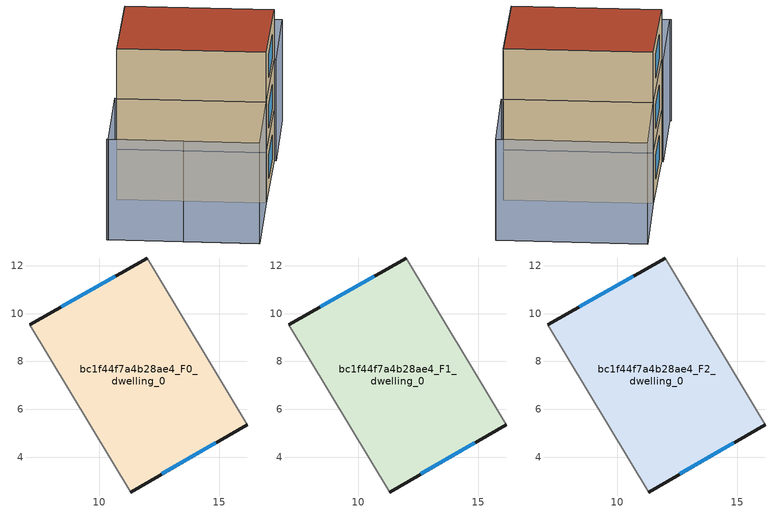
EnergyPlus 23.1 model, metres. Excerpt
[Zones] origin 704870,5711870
bc1f44f7a4b28ae4_F0_dwelling_0
 floor ground (EU_floor_Construction): 11.99,12.32 16.18,5.35 11.3,2.55 7.1,9.53 z0
 wall outside (EU_wall_Construction): 11.99,12.32 7.1,9.53 / 11.3,2.55 16.18,5.35 z0:3
 wall adiabatic (EU_wall_Construction): 16.18,5.35 11.99,12.32 / 7.1,9.53 11.3,2.55 z0:3
 window (EU_Window_Construction): 10.67,11.57 8.42,10.28 / 12.62,3.3 14.86,4.6 z0.81:2.19
bc1f44f7a4b28ae4_F1_dwelling_0
 floor to bc1f44f7a4b28ae4_F0_dwelling_0 (EU_floor_Construction): 11.99,12.32 16.18,5.35 11.3,2.55 7.1,9.53 z3
 wall outside (EU_wall_Construction): 11.99,12.32 7.1,9.53 / 11.3,2.55 16.18,5.35 z3:6
 wall adiabatic (EU_wall_Construction): 16.18,5.35 11.99,12.32 / 7.1,9.53 11.3,2.55 z3:6
 window (EU_Window_Construction): 10.67,11.57 8.42,10.28 / 12.62,3.3 14.86,4.6 z3.81:5.19
bc1f44f7a4b28ae4_F2_dwelling_0
 floor to bc1f44f7a4b28ae4_F1_dwelling_0 (EU_floor_Construction): 11.99,12.32 16.18,5.35 11.3,2.55 7.1,9.53 z6
 wall outside (EU_wall_Construction): 11.99,12.32 7.1,9.53 / 11.3,2.55 16.18,5.35 z6:9
 wall adiabatic (EU_wall_Construction): 16.18,5.35 11.99,12.32 / 7.1,9.53 11.3,2.55 z6:9
 window (EU_Window_Construction): 10.67,11.57 8.42,10.28 / 12.62,3.3 14.86,4.6 z6.81:8.19
 roof outside (EU_roof_Construction): 16.18,5.35 11.99,12.32 7.1,9.53 11.3,2.55 z9
shading: 2.43,6.98 6.63,-0.14 / 6.66,-0.19 2.47,6.9 / 2.47,6.9 7.12,9.64 / 7.12,9.64 11.3,2.55 / 11.3,2.55 6.66,-0.19 / 16.24,5.25 11.99,12.32 / 11.99,12.32 16.55,15.05 / 16.55,15.05 20.79,7.99 / 20.79,7.99 16.24,5.25 z0:6
[Building]
EU S2 Campaign: North Axis=0; Terrain=City; Solar Distribution=FullExterior
[Site:Location]
London: Latitude=51.5; Longitude=-0.5; Time Zone=0; Elevation=25
[SizingPeriod:WeatherFileDays]
AnnualSizingPeriod: Begin Month=1; Begin Day of Month=1; End Month=12; End Day of Month=31; Day of Week for Start Day=Monday; Use Weather File Daylight Saving Period=No; Use Weather File Rain and Snow Indicators=No
[MATERIAL]
EU_InternalMass_Material: Roughness=MediumRough; Thickness=0.1; Conductivity=1; Density=1800; Specific Heat=900; Thermal Absorptance=0.9; Solar Absorptance=0.7; Visible Absorptance=0.7
[MATERIAL:NOMASS] Roughness=MediumRough; Thermal Absorptance=0.9; Solar Absorptance=0.7; Visible Absorptance=0.7
Name | Thermal Resistance
EU_wall_NoMass | 0.555556
EU_roof_NoMass | 0.510204
EU_floor_NoMass | 1.68919
[WINDOWMATERIAL:SIMPLEGLAZINGSYSTEM]
EU_Window_SimpleGlazing: UFactor=3.96; Solar Heat Gain Coefficient=0.85; Visible Transmittance=0.85
[CONSTRUCTION]
EU_wall_Construction: EU_wall_NoMass
EU_roof_Construction: EU_roof_NoMass
EU_floor_Construction: EU_floor_NoMass
EU_Window_Construction: EU_Window_SimpleGlazing
EU_InternalMass_Construction: EU_InternalMass_Material
[ZONE] Type=1; Multiplier=1; Ceiling Height=autocalculate; Floor Area=autocalculate; Part of Total Floor Area=Yes
Name | Volume
bc1f44f7a4b28ae4_F0_dwelling_0 | 137.456
bc1f44f7a4b28ae4_F1_dwelling_0; bc1f44f7a4b28ae4_F2_dwelling_0 | 137.455
[INTERNALMASS] Construction=EU_InternalMass_Construction; Surface Area=45.8185
Name | Zone or ZoneList
bc1f44f7a4b28ae4_F0_dwelling_0_EU_InternalMass | bc1f44f7a4b28ae4_F0_dwelling_0
bc1f44f7a4b28ae4_F1_dwelling_0_EU_InternalMass | bc1f44f7a4b28ae4_F1_dwelling_0
bc1f44f7a4b28ae4_F2_dwelling_0_EU_InternalMass | bc1f44f7a4b28ae4_F2_dwelling_0
[OTHEREQUIPMENT] Fuel Type=Electricity; Design Level Calculation Method=Watts/Area; Power per Zone Floor Area=1; Fraction Latent=0; Fraction Radiant=0; Fraction Lost=0; Carbon Dioxide Generation Rate=0; EndUse Subcategory=EU_Step8_InternalGains
Name | Zone or ZoneList or Space or SpaceList | Schedule
EU_Step8_InternalGain_bc1f44f7a4b28ae4_F0_dwelling_0_f000 | bc1f44f7a4b28ae4_F0_dwelling_0 | EU_Step8_GainSchedule_bc1f44f7a4b28ae4_F0_dwelling_0_f000
EU_Step8_InternalGain_bc1f44f7a4b28ae4_F1_dwelling_0_f000 | bc1f44f7a4b28ae4_F1_dwelling_0 | EU_Step8_GainSchedule_bc1f44f7a4b28ae4_F1_dwelling_0_f000
EU_Step8_InternalGain_bc1f44f7a4b28ae4_F2_dwelling_0_f000 | bc1f44f7a4b28ae4_F2_dwelling_0 | EU_Step8_GainSchedule_bc1f44f7a4b28ae4_F2_dwelling_0_f000
[ZONEVENTILATION:DESIGNFLOWRATE] Schedule=EU_AlwaysOn; Design Flow Rate Calculation Method=AirChanges/Hour; Air Changes per Hour=0.48; Ventilation Type=Natural; Fan Pressure Rise=0; Fan Total Efficiency=1; Constant Term Coefficient=1; Temperature Term Coefficient=0; Velocity Term Coefficient=0; Velocity Squared Term Coefficient=0; Minimum Indoor Temperature=-100; Maximum Indoor Temperature=100; Delta Temperature=-100; Minimum Outdoor Temperature=-100; Maximum Outdoor Temperature=100; Maximum Wind Speed=40
Name | Zone or ZoneList or Space or SpaceList
EU_ConstantAir_bc1f44f7a4b28ae4_F0_dwelling_0 | bc1f44f7a4b28ae4_F0_dwelling_0
EU_ConstantAir_bc1f44f7a4b28ae4_F1_dwelling_0 | bc1f44f7a4b28ae4_F1_dwelling_0
EU_ConstantAir_bc1f44f7a4b28ae4_F2_dwelling_0 | bc1f44f7a4b28ae4_F2_dwelling_0
[HVACTEMPLATE:THERMOSTAT] Constant Heating Setpoint=20; Constant Cooling Setpoint=50
EU_HeatOnly_bc1f44f7a4b28ae4_F0_dwelling_0; EU_HeatOnly_bc1f44f7a4b28ae4_F1_dwelling_0; EU_HeatOnly_bc1f44f7a4b28ae4_F2_dwelling_0
[HVACTEMPLATE:ZONE:IDEALLOADSAIRSYSTEM] System Availability Schedule=EU_AlwaysOn; Maximum Heating Supply Air Temperature=50; Minimum Cooling Supply Air Temperature=13; Maximum Heating Supply Air Humidity Ratio=0.0156; Minimum Cooling Supply Air Humidity Ratio=0.0077; Heating Limit=NoLimit; Cooling Limit=NoLimit; Heating Availability Schedule=EU_AlwaysOn; Cooling Availability Schedule=EU_CoolingOff; Dehumidification Control Type=ConstantSensibleHeatRatio; Cooling Sensible Heat Ratio=0.7; Dehumidification Setpoint=60; Humidification Control Type=None; Humidification Setpoint=30; Outdoor Air Method=None; Outdoor Air Flow Rate per Person=0.00944; Outdoor Air Flow Rate per Zone Floor Area=0; Outdoor Air Flow Rate per Zone=0; Demand Controlled Ventilation Type=None; Outdoor Air Economizer Type=NoEconomizer; Heat Recovery Type=None; Sensible Heat Recovery Effectiveness=0.7; Latent Heat Recovery Effectiveness=0.65
Name | Template Thermostat
bc1f44f7a4b28ae4_F0_dwelling_0 | EU_HeatOnly_bc1f44f7a4b28ae4_F0_dwelling_0
bc1f44f7a4b28ae4_F1_dwelling_0 | EU_HeatOnly_bc1f44f7a4b28ae4_F1_dwelling_0
bc1f44f7a4b28ae4_F2_dwelling_0 | EU_HeatOnly_bc1f44f7a4b28ae4_F2_dwelling_0
[SIZING:ZONE] Zone Cooling Design Supply Air Temperature Input Method=SupplyAirTemperature; Zone Cooling Design Supply Air Temperature=13; Zone Heating Design Supply Air Temperature Input Method=SupplyAirTemperature; Zone Heating Design Supply Air Temperature=50; Zone Cooling Design Supply Air Humidity Ratio=0.008; Zone Heating Design Supply Air Humidity Ratio=0.008; Cooling Design Air Flow Method=DesignDay; Cooling Design Air Flow Rate=0; Cooling Minimum Air Flow per Zone Floor Area=0.000762; Cooling Minimum Air Flow=0; Cooling Minimum Air Flow Fraction=0.2; Heating Design Air Flow Method=DesignDay; Heating Design Air Flow Rate=0; Heating Maximum Air Flow per Zone Floor Area=0.002032; Heating Maximum Air Flow=0.141576; Heating Maximum Air Flow Fraction=0.3; Account for Dedicated Outdoor Air System=No; Dedicated Outdoor Air System Control Strategy=NeutralSupplyAir; Dedicated Outdoor Air Low Setpoint Temperature for Design=autosize; Dedicated Outdoor Air High Setpoint Temperature for Design=autosize; Zone Load Sizing Method=Sensible Load Only No Latent Load; Zone Latent Cooling Design Supply Air Humidity Ratio Input Method=HumidityRatioDifference; Zone Cooling Design Supply Air Humidity Ratio Difference=0.005; Zone Latent Heating Design Supply Air Humidity Ratio Input Method=HumidityRatioDifference; Zone Humidification Design Supply Air Humidity Ratio Difference=0.005
bc1f44f7a4b28ae4_F0_dwelling_0; bc1f44f7a4b28ae4_F1_dwelling_0; bc1f44f7a4b28ae4_F2_dwelling_0
[SCHEDULE:CONSTANT]
Name | Hourly Value
EU_AlwaysOn | 1
EU_CoolingOff | 0
[SCHEDULE:FILE] Column Number=1; Rows to Skip at Top=0; Number of Hours of Data=8760; Column Separator=Comma; Interpolate to Timestep=No; Minutes per Item=60; Adjust Schedule for Daylight Savings=Yes
Name | File
EU_Step8_GainSchedule_bc1f44f7a4b28ae4_F0_dwelling_0_f000 | ../../schedules/bc1f44f7a4b28ae4/bc1f44f7a4b28ae4_F0_dwelling_0_f000_gain.csv
EU_Step8_GainSchedule_bc1f44f7a4b28ae4_F1_dwelling_0_f000 | ../../schedules/bc1f44f7a4b28ae4/bc1f44f7a4b28ae4_F1_dwelling_0_f000_gain.csv
EU_Step8_GainSchedule_bc1f44f7a4b28ae4_F2_dwelling_0_f000 | ../../schedules/bc1f44f7a4b28ae4/bc1f44f7a4b28ae4_F2_dwelling_0_f000_gain.csv
